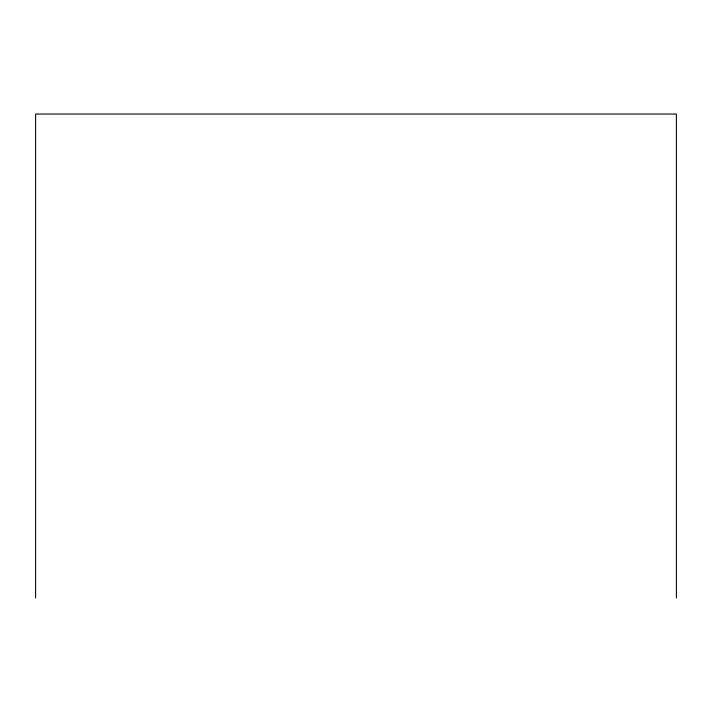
<?xml version="1.0" encoding="UTF-8"?>
<svg xmlns="http://www.w3.org/2000/svg" width="712" height="712" viewBox="0 0 712 712"><rect width="100%" height="100%" fill="white"/><g stroke="black" fill="none" stroke-linecap="round" stroke-linejoin="round"><path stroke-width="1.07" d="M676.4 597.973L676.4 114.027L35.6 114.027L35.6 597.973"/></g></svg>
